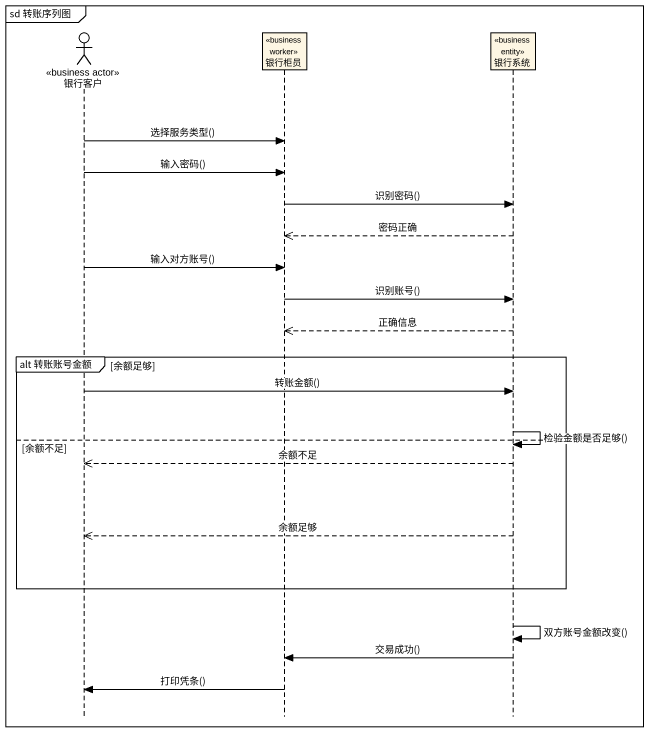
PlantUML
@startuml
mainframe sd 转账序列图
hide footbox
actor 银行客户 <<business actor>>
participant 银行柜员 <<business worker>>
participant 银行系统 <<business entity>>

银行客户 -> 银行柜员 : 选择服务类型()
银行客户 -> 银行柜员 : 输入密码()
银行柜员 -> 银行系统 : 识别密码()
银行系统 -->> 银行柜员 : 密码正确
银行客户 -> 银行柜员 : 输入对方账号()
银行柜员 -> 银行系统 : 识别账号()
银行系统 -->> 银行柜员 : 正确信息
group alt 转账账号金额 [余额足够]
  银行客户 -> 银行系统 : 转账金额()
  银行系统 -> 银行系统 : 检验金额是否足够()
else 余额不足
  银行系统 -->> 银行客户 : 余额不足
  银行系统 -->> 银行客户 : 余额足够
end
银行系统 -> 银行系统 : 双方账号金额改变()
银行系统 -> 银行柜员 : 交易成功()
银行柜员 -> 银行客户 : 打印凭条()
@enduml
